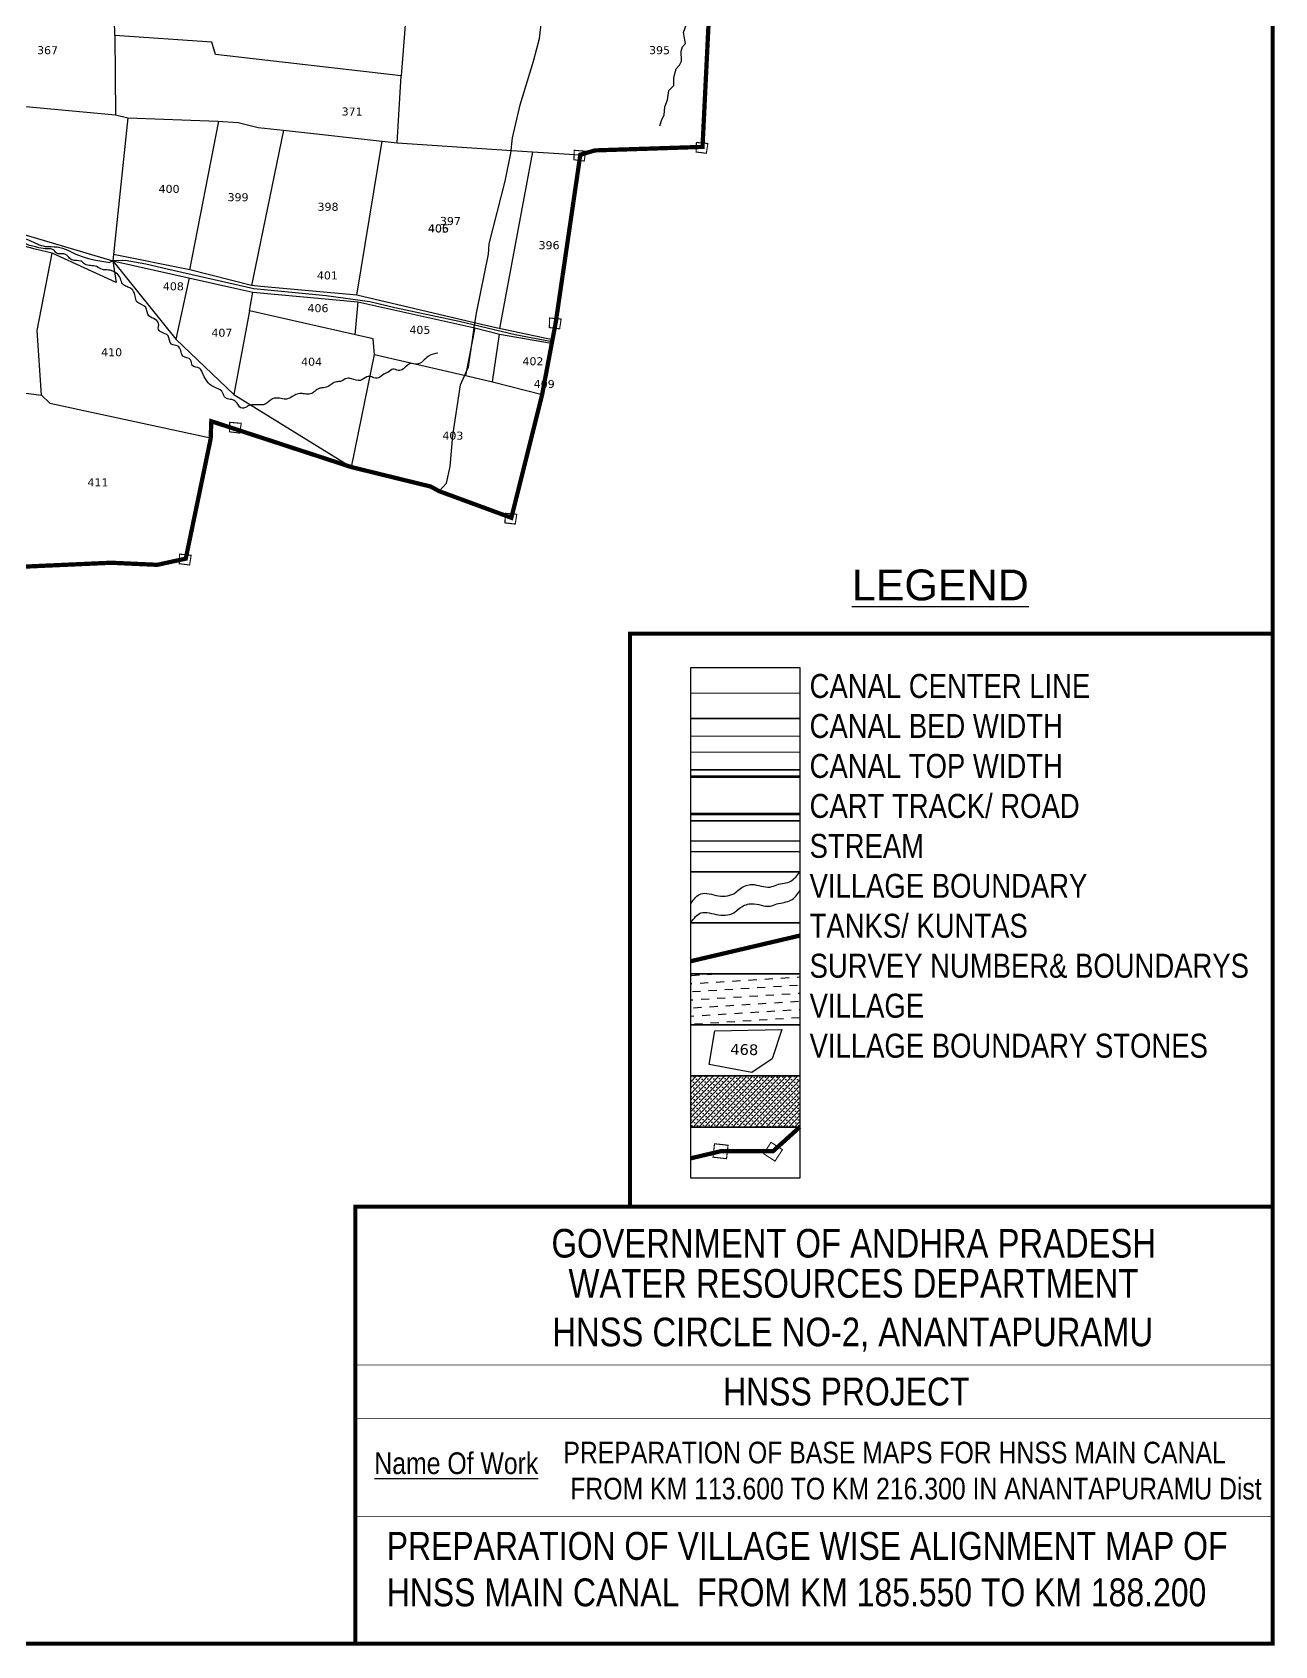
# Model space of a CAD drawing. Header units: inches. Extents: x 737884 to 747214, y 1650960 to 1659331.
# Drawn here: x 744885 to 747214, y 1650960 to 1653984 of the extents above; entities that cross this region are included whole.
import ezdxf
from ezdxf.enums import TextEntityAlignment as Align

# ---------------------------------------------------------------- set-up
doc = ezdxf.new("R2010")
doc.units = ezdxf.units.IN
doc.header["$MEASUREMENT"] = 0
doc.linetypes.add('ACAD_ISO02W100', pattern=[15, 12, -3])
doc.linetypes.add('HIDDEN2', pattern=[0.1875, 0.125, -0.0625])
for name, color, linetype in [('PLOT', 7, 'Continuous'), ('PLOT NO', 7, 'Continuous'), ('ROADS', 6, 'Continuous'), ('TANKS-STREAM', 4, 'Continuous'), ('VILLAGE BOUNDRY', 5, 'Continuous'), ('VILLAGE STONES', 240, 'Continuous')]:
    doc.layers.add(name, color=color, linetype=linetype)
doc.styles.add('A', font='ARIAL_1.TTF')
doc.styles.add('ARIALN', font='ARIALN_1.TTF')
doc.styles.get("Standard").update_dxf_attribs({"font": 'verdana_0.ttf'})

msp = doc.modelspace()

# ---------------------------------------------------------------- hatches: boundary and pattern name
at = {"layer": 'PLOT'}
h = msp.add_hatch(dxfattribs=at)
h.set_pattern_fill('DASH', color=4, scale=121.505087, angle=3.5405, style=0)
h.set_pattern_definition([(3.5405362, (-27163.22, -44912.962), (14.2212084, 16.09708578), [15.18813582, -15.18813582])])
h.paths.add_polyline_path([(746119.7, 1652218.8), (746323.7, 1652218.8), (746323.7, 1652123.2), (746119.7, 1652123.2)])
h = msp.add_hatch(dxfattribs=at)
h.set_pattern_fill('SACNCR', color=1, scale=81.610896, angle=1.5303, style=0)
h.set_pattern_definition([(46.53031993, (-27163.22, -44912.962), (-5.552641114, 5.263678017), []), (46.53031993, (-27157.812, -44912.817), (-5.552641114, 5.263678017), [0, -7.651021475])])
h.paths.add_polyline_path([(746119.7, 1652027.5), (746323.7, 1652027.5), (746323.7, 1651931.8), (746119.7, 1651931.8)])

# ---------------------------------------------------------------- linework, layer by layer
at = {"layer": 'PLOT', "color": 5, "const_width": 7.68}
for points in [[(737887.4, 1659129.8), (747210, 1659129.8), (747210, 1650963.5), (737887.4, 1650963.5)], [(746005.4, 1652856.6), (747210, 1652856.6), (747210, 1651782.5), (746005.4, 1651782.5)], [(745490.8, 1651782.5), (747210, 1651782.5), (747210, 1650963.5), (745490.8, 1650963.5)]]:
    msp.add_lwpolyline(points, close=True, dxfattribs=at)
at = {"layer": 'PLOT'}
for points in [[(745038.3, 1654078.3), (745585.6, 1654013.4), (745576.6, 1653901.8), (745228.5, 1653941.9), (745222.1, 1653965.3), (745040, 1653977.7), (745038.9, 1654036.3)], [(743349.1, 1654046.9), (743456.9, 1653981.5), (743503.7, 1653941), (743563.5, 1653908.1), (743660.8, 1653874.6), (743731.4, 1653864.8), (743824.4, 1653850.1), (744063.1, 1653795.5), (744069.9, 1653792.9), (744087.7, 1653780.4), (744102.7, 1653780.9), (744149.8, 1653772.8), (744282.2, 1653755.6), (744354.9, 1653743.3), (744746.7, 1653640.7), (745036.1, 1653555.1), (745265.1, 1653504.1), (745298.6, 1653496.6), (745495.6, 1653478.3), (745714.8, 1653429.8), (745760.7, 1653417.9), (745858.6, 1653400.9), (745858.9, 1653400.9)], [(745040, 1653977.7), (745041.3, 1653828.7), (745064.2, 1653823.1), (745036.1, 1653555.1)], [(745036.1, 1653555.1), (745042.8, 1653514.7), (744922.7, 1653569.4), (744890.6, 1653577.2), (744628.6, 1653649.3), (744348.3, 1653714.7), (744283.6, 1653723.8), (744129, 1653745.4), (743995.6, 1653791.4), (743857, 1653821.7), (743701.2, 1653851), (743663.1, 1653858.2), (743628.8, 1653866.6), (743556.6, 1653893.5), (743529.5, 1653913.6), (743511.2, 1653911), (743421.5, 1653860.6), (743395.5, 1653859.4), (743383.4, 1653857.9), (743382.6, 1653864.9), (743367.4, 1653866.4)], [(745569, 1653776.4), (745576.6, 1653901.8)], [(744778.3, 1653853.4), (745041.3, 1653828.7)], [(745064.2, 1653823.1), (745233.3, 1653817.1), (745271.4, 1653814.4), (745308.6, 1653805), (745356.1, 1653800.3), (745296.3, 1653508.8)], [(745180.8, 1653538.6), (745235, 1653817)], [(745356.1, 1653800.3), (745569, 1653776.4), (745784.2, 1653761.9), (745822.6, 1653759.4), (745912.4, 1653754.2)], [(745493.7, 1653490.9), (745540.8, 1653779.6)], [(745822.6, 1653759.4), (745761, 1653428.4)], [(743679.6, 1653635.2), (743676, 1653583.6), (743830, 1653548.5), (743859.5, 1653544.1), (743953.5, 1653522.9), (744081, 1653490.3), (744241.9, 1653463.7), (744348.6, 1653453.3), (744497.3, 1653433.1), (744556.8, 1653418.7), (744542.1, 1653360.3), (744579.4, 1653354.9), (744674.5, 1653332.9), (744854, 1653309.8), (744902.5, 1653303.6), (744918.2, 1653288.2), (745219.6, 1653223.8)], [(744902.5, 1653303.6), (744894.4, 1653424.5), (744922.7, 1653569.4)], [(745036.1, 1653555.1), (745154.4, 1653408.2), (745262.8, 1653304.8), (745483.3, 1653168.7), (745526.9, 1653379.5), (745523.9, 1653409), (745292.6, 1653461.4), (745298.6, 1653496.6)], [(745860.1, 1653406.9), (745757, 1653429.3), (745710.8, 1653439.6), (745493.7, 1653490.9), (745313.6, 1653507.3), (745296.3, 1653508.8), (745180.8, 1653538.6), (745037.4, 1653567)], [(745179.1, 1653523.2), (745154.4, 1653408.2)], [(745292.6, 1653461.4), (745262.8, 1653304.8)], [(745495.6, 1653478.3), (745489.7, 1653416.7)], [(745714.8, 1653429.8), (745697.4, 1653340.2)], [(745747.6, 1653328.3), (745760.7, 1653417.9)], [(745526.9, 1653379.5), (745702.7, 1653339), (745747.6, 1653328.3), (745840.8, 1653304.6)], [(746153.9, 1652048.8), (746164.3, 1652111.9), (746290.3, 1652114.7), (746272.1, 1652059.5), (746234.1, 1652034.2), (746153.9, 1652048.8)]]:
    msp.add_lwpolyline(points, dxfattribs=at)
for points in [[(746119.7, 1652792.8), (746323.7, 1652792.8), (746323.7, 1652697.2), (746119.7, 1652697.2)], [(746119.7, 1652697.2), (746323.7, 1652697.2), (746323.7, 1652601.5), (746119.7, 1652601.5)], [(746119.7, 1652601.5), (746323.7, 1652601.5), (746323.7, 1652505.8), (746119.7, 1652505.8)], [(746119.7, 1652505.8), (746323.7, 1652505.8), (746323.7, 1652410.2), (746119.7, 1652410.2)], [(746119.7, 1652410.2), (746323.7, 1652410.2), (746323.7, 1652314.5), (746119.7, 1652314.5)], [(746119.7, 1652314.5), (746323.7, 1652314.5), (746323.7, 1652218.8), (746119.7, 1652218.8)], [(746119.7, 1652218.8), (746323.7, 1652218.8), (746323.7, 1652123.2), (746119.7, 1652123.2)], [(746119.7, 1652123.2), (746323.7, 1652123.2), (746323.7, 1652027.5), (746119.7, 1652027.5)], [(746119.7, 1652027.5), (746323.7, 1652027.5), (746323.7, 1651931.8), (746119.7, 1651931.8)], [(746119.7, 1651931.8), (746323.7, 1651931.8), (746323.7, 1651836.2), (746119.7, 1651836.2)]]:
    msp.add_lwpolyline(points, close=True, dxfattribs=at)
at = {"layer": 'PLOT', "color": 1, "linetype": 'HIDDEN2', "ltscale": 100, "const_width": 2}
msp.add_lwpolyline([(746119.7, 1652745), (746323.7, 1652745)], dxfattribs=at)
at = {"layer": 'PLOT', "color": 5, "const_width": 2}
for points in [[(746323.7, 1652664.3), (746119.7, 1652664.3)], [(746323.7, 1652634.3), (746119.7, 1652634.3)]]:
    msp.add_lwpolyline(points, dxfattribs=at)
at = {"layer": 'PLOT', "color": 1, "const_width": 5}
for points in [[(746323.7, 1652588.7), (746119.7, 1652588.7)], [(746323.7, 1652518.7), (746119.7, 1652518.7)]]:
    msp.add_lwpolyline(points, dxfattribs=at)
at = {"layer": 'PLOT', "color": 6}
for points in [[(746119.7, 1652468), (746323.7, 1652468)], [(746119.7, 1652448), (746323.7, 1652448)]]:
    msp.add_lwpolyline(points, dxfattribs=at)
at = {"layer": 'PLOT', "const_width": 2.03}
for points in [[(746163.9, 1651900.5), (746189.2, 1651897.7), (746186.4, 1651872.5), (746161.1, 1651875.3)], [(746256, 1651881.8), (746269.8, 1651903.2), (746291.1, 1651889.4), (746277.3, 1651868)]]:
    msp.add_lwpolyline(points, close=True, dxfattribs=at)
at = {"layer": 'PLOT', "lineweight": -3, "const_width": 1.28}
for points in [[(745490.5, 1651485.9), (747210, 1651485.9)], [(745490.5, 1651385.9), (747210, 1651385.9)], [(745490.5, 1651202.1), (747210, 1651202.1)]]:
    msp.add_lwpolyline(points, dxfattribs=at)
at = {"layer": 'PLOT', "color": 4}
for points in [[(746119.7, 1652351), (746138.4, 1652369), (746171.2, 1652365.2), (746203.2, 1652371.3), (746212.6, 1652378.9), (746234.2, 1652386.3), (746251.2, 1652383.5), (746268, 1652381.7), (746280.7, 1652385.8), (746307.2, 1652392.9), (746323.7, 1652410.2)], [(746119.7, 1652315.1), (746138.4, 1652333.2), (746171.2, 1652329.4), (746203.2, 1652335.5), (746212.6, 1652343.1), (746234.2, 1652350.4), (746251.2, 1652347.6), (746268, 1652345.9), (746280.7, 1652349.9), (746307.2, 1652357), (746323.7, 1652374.3)]]:
    msp.add_spline(points, degree=3, dxfattribs=at)
at = {"layer": 'ROADS'}
for points in [[(745647.9, 1653123.5), (745661.4, 1653138.8), (745668.4, 1653169.6), (745673.5, 1653227.7), (745687.8, 1653322.9), (745703.1, 1653356.4), (745709.5, 1653402.6), (745714, 1653434.6), (745718.6, 1653460.6), (745740.4, 1653568), (745741.7, 1653587.2), (745771.5, 1653704.6), (745782, 1653756.8), (745785.5, 1653786), (745799.7, 1653847.9), (745824.8, 1653929.4), (745835.6, 1653972.2), (745845.7, 1654058.1)], [(745859.4, 1653403.2), (745790.4, 1653416.7), (745685.4, 1653441.3), (745564.6, 1653466.9), (745517.9, 1653478.5), (745436.2, 1653489.9), (745300.4, 1653502.7), (745137.9, 1653539.7), (745098.1, 1653548.7), (745059.3, 1653555.9), (745036.1, 1653555.1), (745030.3, 1653552.3)]]:
    msp.add_lwpolyline(points, dxfattribs=at)
msp.add_spline([(743374.1, 1654021.3), (743392.3, 1654009.2), (743430.3, 1653982.6), (743482.4, 1653944.1), (743510.4, 1653927.3), (743554.7, 1653908), (743630.5, 1653875.2), (743673.2, 1653866.2), (743750.3, 1653854.5), (743830.9, 1653836), (743916.6, 1653823.1), (744059.8, 1653780.8), (744127, 1653759.9), (744163.3, 1653752.8), (744203.8, 1653754), (744287, 1653739.9), (744359.1, 1653727.4), (744440, 1653709.6), (744514.9, 1653687.6), (744642.3, 1653657.7), (744844.7, 1653603.9), (744880.7, 1653593.3), (744909.5, 1653582.4), (744931.8, 1653581.4), (744971.9, 1653565.8), (745030.3, 1653552.3)], degree=3, dxfattribs=at)
at = {"layer": 'TANKS-STREAM'}
msp.add_lwpolyline([(746061.4, 1653808.1), (746064.9, 1653820), (746069.3, 1653828), (746070.6, 1653844.1), (746075.8, 1653857.1), (746078.3, 1653874.4), (746087.5, 1653884), (746087.8, 1653898.6), (746091.8, 1653914.9), (746098.5, 1653921.7), (746102.1, 1653929.7), (746101.3, 1653948), (746104.1, 1653956.1), (746109.4, 1653962.7), (746107.2, 1653976.2), (746106, 1653983.2), (746111.2, 1653998.5)], dxfattribs=at)
msp.add_spline([(745645.4, 1653382.5), (745627.9, 1653376.6), (745606.3, 1653361.4), (745593.7, 1653362.6), (745581.2, 1653352.8), (745571.4, 1653349.7), (745561.3, 1653352.5), (745551.8, 1653345.9), (745546.5, 1653344.3), (745536.8, 1653337.3), (745525.7, 1653336.1), (745518.1, 1653338.7), (745506.1, 1653334.2), (745500.3, 1653331.1), (745483.5, 1653334.2), (745475, 1653334.9), (745462.7, 1653329.4), (745455.3, 1653328.5), (745439.6, 1653319.7), (745428.2, 1653317), (745424, 1653316.4), (745406.7, 1653305.8), (745395.2, 1653305.7), (745386.9, 1653306.6), (745367.4, 1653298.1), (745360, 1653295.7), (745348.7, 1653297.7), (745335.6, 1653296.6), (745321.8, 1653286.9), (745304.4, 1653285.4), (745289.6, 1653283.3), (745283.2, 1653279.6), (745274.4, 1653281.1), (745269.1, 1653288.4), (745261.1, 1653294.8), (745251.1, 1653296.6), (745245.5, 1653300.6), (745240.5, 1653310.7), (745225.4, 1653318.8), (745203.8, 1653346.5), (745199.4, 1653353.6), (745185.1, 1653359), (745182, 1653369.6), (745167.7, 1653376.5), (745163.4, 1653387.4), (745158.2, 1653395.3), (745146.1, 1653399.2), (745139.7, 1653415), (745127.5, 1653421.3), (745121.2, 1653429), (745122.4, 1653434.8), (745115.9, 1653445.6), (745103.6, 1653452), (745097.8, 1653467.9), (745081.5, 1653478.7), (745076.2, 1653495.7), (745069.7, 1653503.4), (745062.4, 1653507), (745054.5, 1653512.1), (745050.7, 1653521.9), (745037.8, 1653535.3), (745031.2, 1653537.5), (745025.6, 1653538.2), (745016.9, 1653538.9), (745005.8, 1653544.4), (744983.9, 1653549), (744976.6, 1653554.5), (744959.4, 1653556.9), (744946.4, 1653568), (744937.4, 1653568.3), (744930.3, 1653570.1), (744924.5, 1653576), (744913.8, 1653577.6), (744897.8, 1653579.6), (744889, 1653582.1), (744877.3, 1653585.1), (744864.5, 1653591.2), (744850.1, 1653593), (744837, 1653599.7), (744823.9, 1653604.2), (744810.8, 1653603.4), (744802.6, 1653607.7), (744786.8, 1653612.8), (744766.1, 1653615.8), (744741.3, 1653625.6), (744731.5, 1653624.2), (744711.2, 1653630.7), (744695, 1653635), (744688.9, 1653637.1), (744678.7, 1653639.4), (744668.1, 1653643), (744660, 1653644), (744647.6, 1653650), (744632.6, 1653655.5), (744618.5, 1653654.5), (744596.1, 1653665.2), (744580.1, 1653666.1), (744570.3, 1653668.7), (744560.7, 1653668.6), (744529.8, 1653677.6), (744513.8, 1653681.2), (744498.5, 1653683.9), (744489.1, 1653690.5), (744464.8, 1653690.4), (744441.5, 1653697.9), (744402.6, 1653706.8), (744392.9, 1653712.1), (744362.6, 1653716.1), (744348.4, 1653721.1), (744332.8, 1653722.5), (744324.3, 1653722.9), (744315.2, 1653726.1), (744301.4, 1653728.9), (744284.2, 1653728.6), (744268, 1653734), (744250, 1653735.5), (744231.2, 1653740), (744215.4, 1653741.3), (744199.2, 1653740.5), (744186.4, 1653741.6), (744178.7, 1653744.5), (744160.5, 1653745.5), (744146.7, 1653746.8), (744111, 1653758.5), (744099.4, 1653763.7), (744087.8, 1653763.3), (744074, 1653771.9), (744061.9, 1653774.4), (744051.3, 1653774.8), (744041.6, 1653782.1), (744033.4, 1653783.7), (744026.8, 1653785.3), (744015.7, 1653792.7), (744001.9, 1653795.2), (743992.2, 1653794.9), (743980.9, 1653798.9), (743969.8, 1653801.4), (743945.1, 1653805.7), (743937.2, 1653810), (743922, 1653813.7), (743900.6, 1653817.6), (743890, 1653819.6), (743856.1, 1653827.5), (743839.9, 1653831.5), (743823.6, 1653831.8), (743814, 1653834.2), (743808.1, 1653836.7), (743797.7, 1653838.2), (743786, 1653837.2), (743770.5, 1653841.2), (743758.4, 1653845.2), (743748.9, 1653845), (743739, 1653847.8), (743729.2, 1653851.3), (743715.6, 1653851.4), (743695.2, 1653857.6), (743679.2, 1653859), (743671.7, 1653861.1), (743665.7, 1653864.3), (743654.3, 1653863), (743647.1, 1653865.1), (743630, 1653869.5), (743629.3, 1653866.4), (743587.7, 1653885.5), (743578.9, 1653889.8), (743566, 1653893.6), (743558, 1653900.5), (743545.2, 1653901.9), (743535.5, 1653913.6), (743520.7, 1653919.1), (743508.6, 1653921.4), (743490.1, 1653927), (743480.8, 1653933.4), (743475.8, 1653935.3)], degree=3, dxfattribs=at)
at = {"layer": 'VILLAGE BOUNDRY', "linetype": 'ACAD_ISO02W100', "ltscale": 2, "const_width": 8}
for points in [[(744864.9, 1652981.9), (745033, 1652989.4), (745119.6, 1652985.5), (745172.9, 1652997.1), (745219.6, 1653221.7), (745220.8, 1653254.6), (745483.3, 1653168.7), (745632, 1653132.2), (745647.9, 1653123.5), (745783.1, 1653073.7), (745840.8, 1653304.6), (745866.3, 1653439.7), (745912.4, 1653754.2), (745939.6, 1653762.2), (746141.4, 1653768.8), (746160.6, 1654161.6)], [(746119.7, 1652242.7), (746323.7, 1652290.6)], [(746119.7, 1651873.3), (746176.1, 1651886.6), (746273.7, 1651886.6), (746323.7, 1651931.8)]]:
    msp.add_lwpolyline(points, dxfattribs=at)
at = {"layer": 'VILLAGE STONES', "const_width": 2.04}
for points in [[(745900.9, 1653762.5), (745922.5, 1653760.6), (745919.7, 1653742.3), (745900.4, 1653744.7)], [(746129.9, 1653777.1), (746151.4, 1653775.2), (746148.6, 1653756.8), (746129.3, 1653759.2)], [(745854.8, 1653448.1), (745876.4, 1653446.1), (745873.6, 1653427.8), (745854.2, 1653430.2)], [(745255.3, 1653252.6), (745276.9, 1653250.7), (745274.1, 1653232.4), (745254.8, 1653234.8)], [(745771.7, 1653082.1), (745793.2, 1653080.1), (745790.4, 1653061.8), (745771.1, 1653064.2)], [(745161.4, 1653005.5), (745183, 1653003.5), (745180.1, 1652985.2), (745160.8, 1652987.6)]]:
    msp.add_lwpolyline(points, close=True, dxfattribs=at)

# ---------------------------------------------------------------- texts
at = {"layer": 'PLOT', "extrusion": (0.000201441, 0.004807, 0.999988), "style": 'A'}
msp.add_text('%%ULEGEND', height=57.78, rotation=359.9999, dxfattribs=at).set_placement((746586.9, 1652928, 8095.8), align=Align.MIDDLE)
at = {"layer": 'PLOT'}
msp.add_text('468', height=20, rotation=358.6877, dxfattribs=at).set_placement((746219.7, 1652077.1), align=Align.MIDDLE_CENTER)
at = {"layer": 'PLOT', "extrusion": (0.000201441, 0.004807, 0.999988), "style": 'ARIALN'}
for s, height, p in [('GOVERNMENT OF ANDHRA PRADESH ', 53.629, (745858.3, 1651667.4, 8081.4)), ('WATER RESOURCES DEPARTMENT  ', 53.629, (745890.3, 1651592.2, 8080.4)), ('HNSS CIRCLE NO-2, ANANTAPURAMU', 53.629, (745859.9, 1651501.2, 8080)), ('HNSS PROJECT', 52.227, (746179.9, 1651390.2, 8082.3)), ('%%UName Of Work', 40.553, (745526.4, 1651261.7, 8082.9))]:
    msp.add_text(s, height=height, rotation=359.9999, dxfattribs=at).set_placement(p)
at = {"layer": 'PLOT', "extrusion": (0.000201441, 0.004807, 0.999988), "attachment_point": 1, "text_direction": (1, -1e-06, -0.000201), "style": 'ARIALN'}
for s, insert, char_height, width in [('CANAL CENTER LINE \\PCANAL BED WIDTH {\\H1.5288x; }\\PCANAL TOP WIDTH {\\H1.3525x; }\\PCART TRACK/ ROAD{\\H1.4113x; }\\PSTREAM {\\H1.3917x; }\\PVILLAGE BOUNDARY{\\H1.3982x; }\\PTANKS/ KUNTAS{\\H1.3961x; }\\PSURVEY NUMBER& BOUNDARYS{\\H1.3968x; }\\PVILLAGE{\\H1.3966x; }\\PVILLAGE BOUNDARY STONES{\\H1.3966x; }', (746342.1, 1652780.9), 44.934, 942.081), ('PREPARATION OF BASE MAPS FOR HNSS MAIN CANAL\\P FROM KM 113.600 TO KM 216.300 IN ANANTAPURAMU Dist', (745880.6, 1651342, -4.7), 40.553, 1308.99), ('PREPARATION OF VILLAGE WISE ALIGNMENT MAP OF HNSS MAIN CANAL  FROM KM {\\C1;185.550} TO KM {\\C1;188.200}', (745549.6, 1651172.9, -6.1), 52.2269, 1575.856)]:
    msp.add_mtext(s, dxfattribs=dict(at, insert=insert, char_height=char_height, width=width))
at = {"layer": 'PLOT NO'}
for s, p in [('367', (744913.9, 1653950)), ('395', (746060.8, 1653950.1)), ('371', (745484.7, 1653835.1)), ('400', (745141.7, 1653690.1)), ('399', (745271, 1653674.5)), ('398', (745439.6, 1653656.6)), ('397', (745668.9, 1653629.9)), ('406', (745646.5, 1653616.3)), ('405', (745646.5, 1653615.8)), ('396', (745853.8, 1653584.6)), ('408', (745149.7, 1653507.5)), ('401', (745438.4, 1653527.9)), ('406', (745420.7, 1653466.6)), ('407', (745240.6, 1653420.5)), ('405', (745611.7, 1653425.9)), ('410', (745034, 1653384)), ('404', (745408.7, 1653366.2)), ('402', (745823.6, 1653367.1)), ('409', (745844.7, 1653324.6)), ('403', (745673.5, 1653227.7)), ('411', (745008.3, 1653140))]:
    msp.add_text(s, height=15, rotation=359.6396, dxfattribs=at).set_placement(p, align=Align.MIDDLE_CENTER)

doc.saveas('drawing.dxf')
